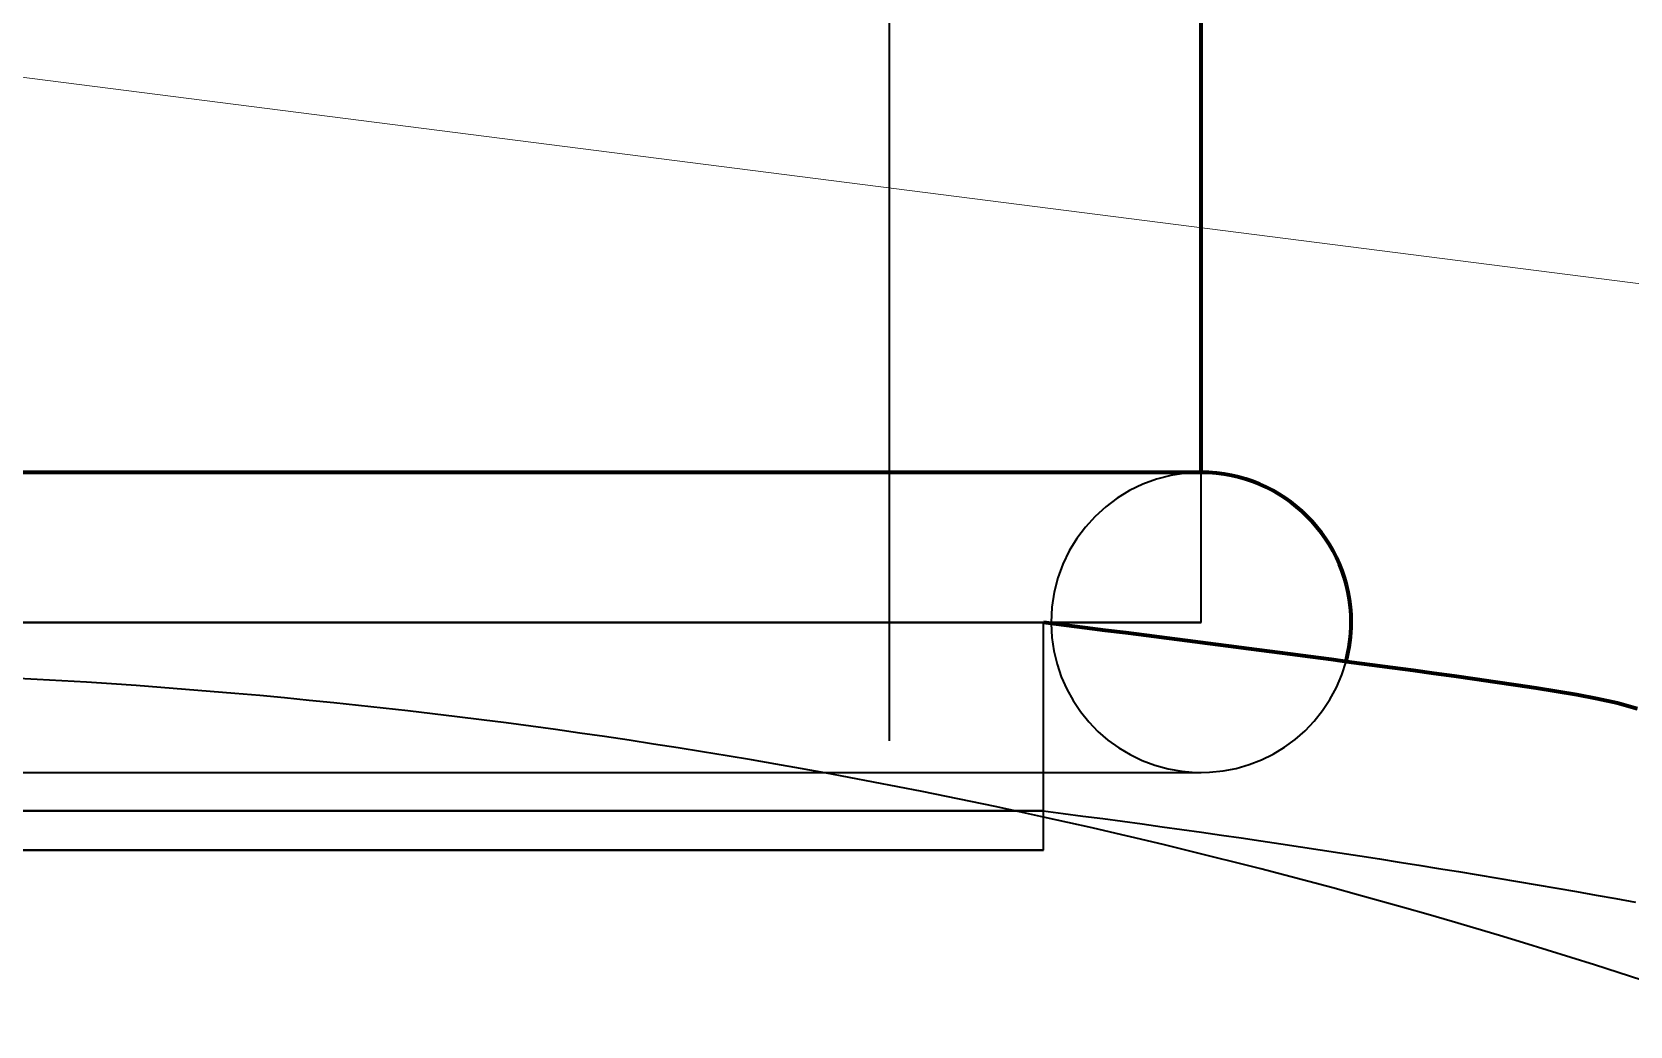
# Model space of a CAD drawing. Header units: millimetres. Extents: x 0 to 2382, y 0 to 420.
# Drawn here: x 157.939 to 161.986, y 327.016 to 329.534 of the extents above; entities that cross this region are included whole.
import ezdxf

# ---------------------------------------------------------------- set-up
doc = ezdxf.new("R2010")
doc.units = ezdxf.units.MM
doc.linetypes.add('IRAM-E-TRAZOS', pattern=[5, 4, -1])
for name, color, linetype, lineweight in [('01-VISIBLE', 7, 'CONTINUOUS', 70), ('02-OCULTA', 4, 'IRAM-E-TRAZOS', 35), ('08-FINA', 5, 'CONTINUOUS', 18)]:
    doc.layers.add(name, color=color, linetype=linetype, lineweight=lineweight)

msp = doc.modelspace()

# ---------------------------------------------------------------- linework, layer by layer
at = {"layer": '01-VISIBLE'}
msp.add_line((160.9, 328.4182), (160.9, 329.7382), dxfattribs=at)
for points in [[(160.9, 328.4182), (160.85, 328.4182), (160.8, 328.4182), (160.75, 328.4182), (160.7, 328.4182), (160.65, 328.4182), (160.6, 328.4182), (160.55, 328.4182), (160.5, 328.4182), (160.45, 328.4182), (160.4, 328.4182), (160.35, 328.4182), (160.3, 328.4182), (160.25, 328.4182), (160.2, 328.4182), (160.15, 328.4182), (160.1, 328.4182), (160.05, 328.4182), (160, 328.4182), (159.95, 328.4182), (159.9, 328.4182), (159.85, 328.4182), (159.8, 328.4182), (159.75, 328.4182), (159.7, 328.4182), (159.65, 328.4182), (159.6, 328.4182), (159.55, 328.4182), (159.5, 328.4182), (159.45, 328.4182), (159.4, 328.4182), (159.35, 328.4182), (159.3, 328.4182), (159.25, 328.4182), (159.2, 328.4182), (159.15, 328.4182), (159.1, 328.4182), (159.05, 328.4182), (159, 328.4182), (158.95, 328.4182), (158.9, 328.4182), (158.85, 328.4182), (158.8, 328.4182), (158.75, 328.4182), (158.7, 328.4182), (158.65, 328.4182), (158.6, 328.4182), (158.55, 328.4182), (158.5, 328.4182), (158.45, 328.4182), (158.4, 328.4182), (158.35, 328.4182), (158.3, 328.4182), (158.25, 328.4182), (158.2, 328.4182), (158.15, 328.4182), (158.1, 328.4182), (158.05, 328.4182), (158, 328.4182), (157.95, 328.4182), (157.9, 328.4182)], [(162.0051, 327.8198), (161.9546, 327.8339), (161.9033, 327.8451), (161.8518, 327.8546), (161.8001, 327.8634), (161.7483, 327.8715), (161.6965, 327.8794), (161.6446, 327.887), (161.5927, 327.8945), (161.5408, 327.9018), (161.4888, 327.909), (161.4369, 327.9161), (161.3849, 327.9232), (161.333, 327.9302), (161.281, 327.9371), (161.229, 327.944), (161.177, 327.9509), (161.125, 327.9577), (161.0731, 327.9645), (161.0211, 327.9713), (160.9691, 327.978), (160.9171, 327.9848), (160.8651, 327.9915), (160.8131, 327.9982), (160.7611, 328.0049), (160.709, 328.0115), (160.657, 328.0182), (160.605, 328.0248), (160.553, 328.0315), (160.501, 328.0381)]]:
    msp.add_lwpolyline(points, dxfattribs=at)
for start, end in [(0, 90), (180, -179.616), (-15.1383, 0)]:
    msp.add_arc((160.9, 328.0382), 0.38, start, end, dxfattribs=at)
at = {"layer": '02-OCULTA'}
for p, q in [((160.11, 331.7382), (160.11, 327.461)), ((160.9, 328.0382), (160.9, 328.4182)), ((160.5, 328.0382), (160.5, 327.561)), ((160.501, 327.461), (160.501, 328.0382))]:
    msp.add_line(p, q, dxfattribs=at)
for points in [[(160.9, 328.4182), (160.85, 328.4182), (160.8, 328.4182), (160.75, 328.4182), (160.7, 328.4182), (160.65, 328.4182), (160.6, 328.4182), (160.55, 328.4182), (160.5, 328.4182), (160.45, 328.4182), (160.4, 328.4182), (160.35, 328.4182), (160.3, 328.4182), (160.25, 328.4182), (160.2, 328.4182), (160.15, 328.4182), (160.1, 328.4182), (160.05, 328.4182), (160, 328.4182), (159.95, 328.4182), (159.9, 328.4182), (159.85, 328.4182), (159.8, 328.4182), (159.75, 328.4182), (159.7, 328.4182), (159.65, 328.4182), (159.6, 328.4182), (159.55, 328.4182), (159.5, 328.4182), (159.45, 328.4182), (159.4, 328.4182), (159.35, 328.4182), (159.3, 328.4182), (159.25, 328.4182), (159.2, 328.4182), (159.15, 328.4182), (159.1, 328.4182), (159.05, 328.4182), (159, 328.4182), (158.95, 328.4182), (158.9, 328.4182), (158.85, 328.4182), (158.8, 328.4182), (158.75, 328.4182), (158.7, 328.4182), (158.65, 328.4182), (158.6, 328.4182), (158.55, 328.4182), (158.5, 328.4182), (158.45, 328.4182), (158.4, 328.4182), (158.35, 328.4182), (158.3, 328.4182), (158.25, 328.4182), (158.2, 328.4182), (158.15, 328.4182), (158.1, 328.4182), (158.05, 328.4182), (158, 328.4182), (157.95, 328.4182), (157.9, 328.4182)], [(160.9, 328.0382), (160.85, 328.0382), (160.8, 328.0382), (160.75, 328.0382), (160.7, 328.0382), (160.65, 328.0382), (160.6, 328.0382), (160.55, 328.0382), (160.5, 328.0382), (160.45, 328.0382), (160.4, 328.0382), (160.35, 328.0382), (160.3, 328.0382), (160.25, 328.0382), (160.2, 328.0382), (160.15, 328.0382), (160.1, 328.0382), (160.05, 328.0382), (160, 328.0382), (159.95, 328.0382), (159.9, 328.0382), (159.85, 328.0382), (159.8, 328.0382), (159.75, 328.0382), (159.7, 328.0382), (159.65, 328.0382), (159.6, 328.0382), (159.55, 328.0382), (159.5, 328.0382), (159.45, 328.0382), (159.4, 328.0382), (159.35, 328.0382), (159.3, 328.0382), (159.25, 328.0382), (159.2, 328.0382), (159.15, 328.0382), (159.1, 328.0382), (159.05, 328.0382), (159, 328.0382), (158.95, 328.0382), (158.9, 328.0382), (158.85, 328.0382), (158.8, 328.0382), (158.75, 328.0382), (158.7, 328.0382), (158.65, 328.0382), (158.6, 328.0382), (158.55, 328.0382), (158.5, 328.0382), (158.45, 328.0382), (158.4, 328.0382), (158.35, 328.0382), (158.3, 328.0382), (158.25, 328.0382), (158.2, 328.0382), (158.15, 328.0382), (158.1, 328.0382), (158.05, 328.0382), (158, 328.0382), (157.95, 328.0382), (157.9, 328.0382)], [(157.9, 328.0382), (157.95, 328.0382), (158, 328.0382), (158.05, 328.0382), (158.1, 328.0382), (158.15, 328.0382), (158.2, 328.0382), (158.25, 328.0382), (158.3, 328.0382), (158.35, 328.0382), (158.4, 328.0382), (158.45, 328.0382), (158.5, 328.0382), (158.55, 328.0382), (158.6, 328.0382), (158.65, 328.0382), (158.7, 328.0382), (158.75, 328.0382), (158.8, 328.0382), (158.85, 328.0382), (158.9, 328.0382), (158.95, 328.0382), (159, 328.0382), (159.05, 328.0382), (159.1, 328.0382), (159.15, 328.0382), (159.2, 328.0382), (159.25, 328.0382), (159.3, 328.0382), (159.35, 328.0382), (159.4, 328.0382), (159.45, 328.0382), (159.5, 328.0382), (159.55, 328.0382), (159.6, 328.0382), (159.65, 328.0382), (159.7, 328.0382), (159.75, 328.0382), (159.8, 328.0382), (159.85, 328.0382), (159.9, 328.0382), (159.95, 328.0382), (160, 328.0382), (160.05, 328.0382), (160.1, 328.0382), (160.15, 328.0382), (160.2, 328.0382), (160.25, 328.0382), (160.3, 328.0382), (160.35, 328.0382), (160.4, 328.0382), (160.45, 328.0382), (160.5, 328.0382), (160.55, 328.0382), (160.6, 328.0382), (160.65, 328.0382), (160.7, 328.0382), (160.75, 328.0382), (160.8, 328.0382), (160.85, 328.0382), (160.9, 328.0382)], [(160.501, 328.0382), (160.451, 328.0382), (160.401, 328.0382), (160.351, 328.0382), (160.301, 328.0382), (160.2509, 328.0382), (160.2009, 328.0382), (160.1509, 328.0382), (160.1009, 328.0382), (160.0509, 328.0382), (160.0009, 328.0382), (159.9509, 328.0382), (159.9009, 328.0382), (159.8508, 328.0382), (159.8008, 328.0382), (159.7508, 328.0382), (159.7008, 328.0382), (159.6508, 328.0382), (159.6008, 328.0382), (159.5508, 328.0382), (159.5008, 328.0382), (159.4507, 328.0382), (159.4007, 328.0382), (159.3507, 328.0382), (159.3007, 328.0382), (159.2507, 328.0382), (159.2007, 328.0382), (159.1507, 328.0382), (159.1007, 328.0382), (159.0506, 328.0382), (159.0006, 328.0382), (158.9506, 328.0382), (158.9006, 328.0382), (158.8506, 328.0382), (158.8006, 328.0382), (158.7506, 328.0382), (158.7006, 328.0382), (158.6505, 328.0382), (158.6005, 328.0382), (158.5505, 328.0382), (158.5005, 328.0382), (158.4505, 328.0382), (158.4005, 328.0382), (158.3505, 328.0382), (158.3005, 328.0382), (158.2504, 328.0382), (158.2004, 328.0382), (158.1504, 328.0382), (158.1004, 328.0382), (158.0504, 328.0382), (158.0004, 328.0382), (157.9504, 328.0382), (157.9004, 328.0382)], [(157.9004, 328.0382), (157.9504, 328.0382), (158.0004, 328.0382), (158.0504, 328.0382), (158.1004, 328.0382), (158.1504, 328.0382), (158.2004, 328.0382), (158.2504, 328.0382), (158.3005, 328.0382), (158.3505, 328.0382), (158.4005, 328.0382), (158.4505, 328.0382), (158.5005, 328.0382), (158.5505, 328.0382), (158.6005, 328.0382), (158.6505, 328.0382), (158.7006, 328.0382), (158.7506, 328.0382), (158.8006, 328.0382), (158.8506, 328.0382), (158.9006, 328.0382), (158.9506, 328.0382), (159.0006, 328.0382), (159.0506, 328.0382), (159.1007, 328.0382), (159.1507, 328.0382), (159.2007, 328.0382), (159.2507, 328.0382), (159.3007, 328.0382), (159.3507, 328.0382), (159.4007, 328.0382), (159.4507, 328.0382), (159.5008, 328.0382), (159.5508, 328.0382), (159.6008, 328.0382), (159.6508, 328.0382), (159.7008, 328.0382), (159.7508, 328.0382), (159.8008, 328.0382), (159.8508, 328.0382), (159.9009, 328.0382), (159.9509, 328.0382), (160.0009, 328.0382), (160.0509, 328.0382), (160.1009, 328.0382), (160.1509, 328.0382), (160.2009, 328.0382), (160.2509, 328.0382), (160.301, 328.0382), (160.351, 328.0382), (160.401, 328.0382), (160.451, 328.0382), (160.501, 328.0382)], [(160.5, 328.0382), (160.4497, 328.0382), (160.3994, 328.0382), (160.3491, 328.0382), (160.2987, 328.0382), (160.2484, 328.0382), (160.1981, 328.0382), (160.1478, 328.0382), (160.0975, 328.0382), (160.0472, 328.0382), (159.9969, 328.0382), (159.9465, 328.0382), (159.8962, 328.0382), (159.8459, 328.0382), (159.7956, 328.0382), (159.7453, 328.0382), (159.695, 328.0382), (159.6447, 328.0382), (159.5943, 328.0382), (159.544, 328.0382), (159.4937, 328.0382), (159.4434, 328.0382), (159.3931, 328.0382), (159.3428, 328.0382), (159.2925, 328.0382), (159.2421, 328.0382), (159.1918, 328.0382), (159.1415, 328.0382), (159.0912, 328.0382), (159.0409, 328.0382), (158.9906, 328.0382), (158.9403, 328.0382), (158.8899, 328.0382), (158.8396, 328.0382), (158.7893, 328.0382), (158.739, 328.0382), (158.6887, 328.0382), (158.6384, 328.0382), (158.5881, 328.0382), (158.5377, 328.0382), (158.4874, 328.0382), (158.4371, 328.0382), (158.3868, 328.0382), (158.3365, 328.0382), (158.2862, 328.0382), (158.2358, 328.0382), (158.1855, 328.0382), (158.1352, 328.0382), (158.0849, 328.0382), (158.0346, 328.0382), (157.9843, 328.0382), (157.934, 328.0382)], [(157.934, 328.0382), (157.9843, 328.0382), (158.0346, 328.0382), (158.0849, 328.0382), (158.1352, 328.0382), (158.1855, 328.0382), (158.2358, 328.0382), (158.2862, 328.0382), (158.3365, 328.0382), (158.3868, 328.0382), (158.4371, 328.0382), (158.4874, 328.0382), (158.5377, 328.0382), (158.5881, 328.0382), (158.6384, 328.0382), (158.6887, 328.0382), (158.739, 328.0382), (158.7893, 328.0382), (158.8396, 328.0382), (158.8899, 328.0382), (158.9403, 328.0382), (158.9906, 328.0382), (159.0409, 328.0382), (159.0912, 328.0382), (159.1415, 328.0382), (159.1918, 328.0382), (159.2421, 328.0382), (159.2925, 328.0382), (159.3428, 328.0382), (159.3931, 328.0382), (159.4434, 328.0382), (159.4937, 328.0382), (159.544, 328.0382), (159.5943, 328.0382), (159.6447, 328.0382), (159.695, 328.0382), (159.7453, 328.0382), (159.7956, 328.0382), (159.8459, 328.0382), (159.8962, 328.0382), (159.9465, 328.0382), (159.9969, 328.0382), (160.0472, 328.0382), (160.0975, 328.0382), (160.1478, 328.0382), (160.1981, 328.0382), (160.2484, 328.0382), (160.2987, 328.0382), (160.3491, 328.0382), (160.3994, 328.0382), (160.4497, 328.0382), (160.5, 328.0382)], [(160.501, 328.0381), (160.5008, 328.0381), (160.5007, 328.0381), (160.5005, 328.0382), (160.5003, 328.0382), (160.5002, 328.0382), (160.5, 328.0382)], [(162.0157, 327.1324), (161.9559, 327.1518), (161.896, 327.1709), (161.8361, 327.1898), (161.7761, 327.2084), (161.7161, 327.2269), (161.6559, 327.245), (161.5957, 327.263), (161.5355, 327.2807), (161.4751, 327.2982), (161.4147, 327.3154), (161.3542, 327.3324), (161.2937, 327.3491), (161.2331, 327.3657), (161.1724, 327.3819), (161.1116, 327.398), (161.0508, 327.4138), (160.99, 327.4293), (160.929, 327.4447), (160.8681, 327.4597), (160.807, 327.4746), (160.7459, 327.4892), (160.6848, 327.5035), (160.6235, 327.5177), (160.5623, 327.5315), (160.5009, 327.5452), (160.4396, 327.5586), (160.3781, 327.5717), (160.3166, 327.5846), (160.2551, 327.5973), (160.1935, 327.6097), (160.1319, 327.6219), (160.0702, 327.6338), (160.0085, 327.6455), (159.9467, 327.657), (159.8849, 327.6682), (159.823, 327.6791), (159.7611, 327.6898), (159.6992, 327.7003), (159.6372, 327.7106), (159.5752, 327.7205), (159.5131, 327.7303), (159.451, 327.7398), (159.3889, 327.749), (159.3267, 327.758), (159.2645, 327.7668), (159.2023, 327.7753), (159.14, 327.7836), (159.0777, 327.7916), (159.0153, 327.7994), (158.953, 327.8069), (158.8906, 327.8142), (158.8281, 327.8213), (158.7657, 327.8281), (158.7032, 327.8346), (158.6407, 327.8409), (158.5782, 327.847), (158.5156, 327.8528), (158.453, 327.8584), (158.3904, 327.8637), (158.3278, 327.8687), (158.2652, 327.8736), (158.2025, 327.8781), (158.1399, 327.8825), (158.0772, 327.8866), (158.0145, 327.8904), (157.9517, 327.894), (157.889, 327.8973)], [(162.0157, 327.1324), (161.9559, 327.1518), (161.896, 327.1709), (161.8361, 327.1898), (161.7761, 327.2084), (161.7161, 327.2269), (161.6559, 327.245), (161.5957, 327.263), (161.5355, 327.2807), (161.4751, 327.2982), (161.4147, 327.3154), (161.3542, 327.3324), (161.2937, 327.3491), (161.2331, 327.3657), (161.1724, 327.3819), (161.1116, 327.398), (161.0508, 327.4138), (160.99, 327.4293), (160.929, 327.4447), (160.8681, 327.4597), (160.807, 327.4746), (160.7459, 327.4892), (160.6848, 327.5035), (160.6235, 327.5177), (160.5623, 327.5315), (160.5009, 327.5452), (160.4396, 327.5586), (160.3781, 327.5717), (160.3166, 327.5846), (160.2551, 327.5973), (160.1935, 327.6097), (160.1319, 327.6219), (160.0702, 327.6338), (160.0085, 327.6455), (159.9467, 327.657), (159.8849, 327.6682), (159.823, 327.6791), (159.7611, 327.6898), (159.6992, 327.7003), (159.6372, 327.7106), (159.5752, 327.7205), (159.5131, 327.7303), (159.451, 327.7398), (159.3889, 327.749), (159.3267, 327.758), (159.2645, 327.7668), (159.2023, 327.7753), (159.14, 327.7836), (159.0777, 327.7916), (159.0153, 327.7994), (158.953, 327.8069), (158.8906, 327.8142), (158.8281, 327.8213), (158.7657, 327.8281), (158.7032, 327.8346), (158.6407, 327.8409), (158.5782, 327.847), (158.5156, 327.8528), (158.453, 327.8584), (158.3904, 327.8637), (158.3278, 327.8687), (158.2652, 327.8736), (158.2025, 327.8781), (158.1399, 327.8825), (158.0772, 327.8866), (158.0145, 327.8904), (157.9517, 327.894), (157.889, 327.8973)], [(162.0157, 327.1324), (161.9559, 327.1518), (161.896, 327.1709), (161.8361, 327.1898), (161.7761, 327.2084), (161.7161, 327.2269), (161.6559, 327.245), (161.5957, 327.263), (161.5355, 327.2807), (161.4751, 327.2982), (161.4147, 327.3154), (161.3542, 327.3324), (161.2937, 327.3491), (161.2331, 327.3657), (161.1724, 327.3819), (161.1116, 327.398), (161.0508, 327.4138), (160.99, 327.4293), (160.929, 327.4447), (160.8681, 327.4597), (160.807, 327.4746), (160.7459, 327.4892), (160.6848, 327.5035), (160.6235, 327.5177), (160.5623, 327.5315), (160.5009, 327.5452), (160.4396, 327.5586), (160.3781, 327.5717), (160.3166, 327.5846), (160.2551, 327.5973), (160.1935, 327.6097), (160.1319, 327.6219), (160.0702, 327.6338), (160.0085, 327.6455), (159.9467, 327.657), (159.8849, 327.6682), (159.823, 327.6791), (159.7611, 327.6898), (159.6992, 327.7003), (159.6372, 327.7106), (159.5752, 327.7205), (159.5131, 327.7303), (159.451, 327.7398), (159.3889, 327.749), (159.3267, 327.758), (159.2645, 327.7668), (159.2023, 327.7753), (159.14, 327.7836), (159.0777, 327.7916), (159.0153, 327.7994), (158.953, 327.8069), (158.8906, 327.8142), (158.8281, 327.8213), (158.7657, 327.8281), (158.7032, 327.8346), (158.6407, 327.8409), (158.5782, 327.847), (158.5156, 327.8528), (158.453, 327.8584), (158.3904, 327.8637), (158.3278, 327.8687), (158.2652, 327.8736), (158.2025, 327.8781), (158.1399, 327.8825), (158.0772, 327.8866), (158.0145, 327.8904), (157.9517, 327.894), (157.889, 327.8973)], [(162.0157, 327.1324), (161.9559, 327.1518), (161.896, 327.1709), (161.8361, 327.1898), (161.7761, 327.2084), (161.7161, 327.2269), (161.6559, 327.245), (161.5957, 327.263), (161.5355, 327.2807), (161.4751, 327.2982), (161.4147, 327.3154), (161.3542, 327.3324), (161.2937, 327.3491), (161.2331, 327.3657), (161.1724, 327.3819), (161.1116, 327.398), (161.0508, 327.4138), (160.99, 327.4293), (160.929, 327.4447), (160.8681, 327.4597), (160.807, 327.4746), (160.7459, 327.4892), (160.6848, 327.5035), (160.6235, 327.5177), (160.5623, 327.5315), (160.5009, 327.5452), (160.4396, 327.5586), (160.3781, 327.5717), (160.3166, 327.5846), (160.2551, 327.5973), (160.1935, 327.6097), (160.1319, 327.6219), (160.0702, 327.6338), (160.0085, 327.6455), (159.9467, 327.657), (159.8849, 327.6682), (159.823, 327.6791), (159.7611, 327.6898), (159.6992, 327.7003), (159.6372, 327.7106), (159.5752, 327.7205), (159.5131, 327.7303), (159.451, 327.7398), (159.3889, 327.749), (159.3267, 327.758), (159.2645, 327.7668), (159.2023, 327.7753), (159.14, 327.7836), (159.0777, 327.7916), (159.0153, 327.7994), (158.953, 327.8069), (158.8906, 327.8142), (158.8281, 327.8213), (158.7657, 327.8281), (158.7032, 327.8346), (158.6407, 327.8409), (158.5782, 327.847), (158.5156, 327.8528), (158.453, 327.8584), (158.3904, 327.8637), (158.3278, 327.8687), (158.2652, 327.8736), (158.2025, 327.8781), (158.1399, 327.8825), (158.0772, 327.8866), (158.0145, 327.8904), (157.9517, 327.894), (157.889, 327.8973)], [(157.9, 327.6582), (157.95, 327.6582), (158, 327.6582), (158.05, 327.6582), (158.1, 327.6582), (158.15, 327.6582), (158.2, 327.6582), (158.25, 327.6582), (158.3, 327.6582), (158.35, 327.6582), (158.4, 327.6582), (158.45, 327.6582), (158.5, 327.6582), (158.55, 327.6582), (158.6, 327.6582), (158.65, 327.6582), (158.7, 327.6582), (158.75, 327.6582), (158.8, 327.6582), (158.85, 327.6582), (158.9, 327.6582), (158.95, 327.6582), (159, 327.6582), (159.05, 327.6582), (159.1, 327.6582), (159.15, 327.6582), (159.2, 327.6582), (159.25, 327.6582), (159.3, 327.6582), (159.35, 327.6582), (159.4, 327.6582), (159.45, 327.6582), (159.5, 327.6582), (159.55, 327.6582), (159.6, 327.6582), (159.65, 327.6582), (159.7, 327.6582), (159.75, 327.6582), (159.8, 327.6582), (159.85, 327.6582), (159.9, 327.6582), (159.95, 327.6582), (160, 327.6582), (160.05, 327.6582), (160.1, 327.6582), (160.15, 327.6582), (160.2, 327.6582), (160.25, 327.6582), (160.3, 327.6582), (160.35, 327.6582), (160.4, 327.6582), (160.45, 327.6582), (160.5, 327.6582), (160.55, 327.6582), (160.6, 327.6582), (160.65, 327.6582), (160.7, 327.6582), (160.75, 327.6582), (160.8, 327.6582), (160.85, 327.6582), (160.9, 327.6582)], [(157.9, 327.6582), (157.95, 327.6582), (158, 327.6582), (158.05, 327.6582), (158.1, 327.6582), (158.15, 327.6582), (158.2, 327.6582), (158.25, 327.6582), (158.3, 327.6582), (158.35, 327.6582), (158.4, 327.6582), (158.45, 327.6582), (158.5, 327.6582), (158.55, 327.6582), (158.6, 327.6582), (158.65, 327.6582), (158.7, 327.6582), (158.75, 327.6582), (158.8, 327.6582), (158.85, 327.6582), (158.9, 327.6582), (158.95, 327.6582), (159, 327.6582), (159.05, 327.6582), (159.1, 327.6582), (159.15, 327.6582), (159.2, 327.6582), (159.25, 327.6582), (159.3, 327.6582), (159.35, 327.6582), (159.4, 327.6582), (159.45, 327.6582), (159.5, 327.6582), (159.55, 327.6582), (159.6, 327.6582), (159.65, 327.6582), (159.7, 327.6582), (159.75, 327.6582), (159.8, 327.6582), (159.85, 327.6582), (159.9, 327.6582), (159.95, 327.6582), (160, 327.6582), (160.05, 327.6582), (160.1, 327.6582), (160.15, 327.6582), (160.2, 327.6582), (160.25, 327.6582), (160.3, 327.6582), (160.35, 327.6582), (160.4, 327.6582), (160.45, 327.6582), (160.5, 327.6582), (160.55, 327.6582), (160.6, 327.6582), (160.65, 327.6582), (160.7, 327.6582), (160.75, 327.6582), (160.8, 327.6582), (160.85, 327.6582), (160.9, 327.6582)], [(160.5, 327.561), (160.45, 327.561), (160.4, 327.561), (160.35, 327.561), (160.3, 327.561), (160.25, 327.561), (160.2, 327.561), (160.15, 327.561), (160.1, 327.561), (160.05, 327.561), (160, 327.561), (159.95, 327.561), (159.9, 327.561), (159.85, 327.561), (159.8, 327.561), (159.75, 327.561), (159.7, 327.561), (159.65, 327.561), (159.6, 327.561), (159.55, 327.561), (159.5, 327.561), (159.45, 327.561), (159.4, 327.561), (159.35, 327.561), (159.3, 327.561), (159.25, 327.561), (159.2, 327.561), (159.15, 327.561), (159.1, 327.561), (159.05, 327.561), (159, 327.561), (158.95, 327.561), (158.9, 327.561), (158.85, 327.561), (158.8, 327.561), (158.75, 327.561), (158.7, 327.561), (158.65, 327.561), (158.6, 327.561), (158.55, 327.561), (158.5, 327.561), (158.45, 327.561), (158.4, 327.561), (158.35, 327.561), (158.3, 327.561), (158.25, 327.561), (158.2, 327.561), (158.15, 327.561), (158.1, 327.561), (158.05, 327.561), (158, 327.561), (157.95, 327.561), (157.9, 327.561)], [(157.9, 327.561), (157.95, 327.561), (158, 327.561), (158.05, 327.561), (158.1, 327.561), (158.15, 327.561), (158.2, 327.561), (158.25, 327.561), (158.3, 327.561), (158.35, 327.561), (158.4, 327.561), (158.45, 327.561), (158.5, 327.561), (158.55, 327.561), (158.6, 327.561), (158.65, 327.561), (158.7, 327.561), (158.75, 327.561), (158.8, 327.561), (158.85, 327.561), (158.9, 327.561), (158.95, 327.561), (159, 327.561), (159.05, 327.561), (159.1, 327.561), (159.15, 327.561), (159.2, 327.561), (159.25, 327.561), (159.3, 327.561), (159.35, 327.561), (159.4, 327.561), (159.45, 327.561), (159.5, 327.561), (159.55, 327.561), (159.6, 327.561), (159.65, 327.561), (159.7, 327.561), (159.75, 327.561), (159.8, 327.561), (159.85, 327.561), (159.9, 327.561), (159.95, 327.561), (160, 327.561), (160.05, 327.561), (160.1, 327.561), (160.15, 327.561), (160.2, 327.561), (160.25, 327.561), (160.3, 327.561), (160.35, 327.561), (160.4, 327.561), (160.45, 327.561), (160.5, 327.561)], [(160.5, 327.561), (160.5502, 327.5545), (160.6003, 327.5479), (160.6505, 327.5413), (160.7006, 327.5345), (160.7508, 327.5277), (160.8009, 327.5208), (160.851, 327.5138), (160.9011, 327.5067), (160.9512, 327.4996), (161.0013, 327.4923), (161.0513, 327.485), (161.1014, 327.4776), (161.1514, 327.4701), (161.2015, 327.4625), (161.2515, 327.4549), (161.3015, 327.4471), (161.3515, 327.4393), (161.4014, 327.4314), (161.4514, 327.4234), (161.5013, 327.4153), (161.5513, 327.4071), (161.6012, 327.3988), (161.6511, 327.3905), (161.701, 327.3821), (161.7509, 327.3736), (161.8007, 327.365), (161.8506, 327.3563), (161.9004, 327.3475), (161.9502, 327.3387), (162, 327.3297)], [(160.501, 327.461), (160.451, 327.461), (160.401, 327.461), (160.351, 327.461), (160.301, 327.461), (160.2509, 327.461), (160.2009, 327.461), (160.1509, 327.461), (160.1009, 327.461), (160.0509, 327.461), (160.0009, 327.461), (159.9509, 327.461), (159.9009, 327.461), (159.8508, 327.461), (159.8008, 327.461), (159.7508, 327.461), (159.7008, 327.461), (159.6508, 327.461), (159.6008, 327.461), (159.5508, 327.461), (159.5008, 327.461), (159.4507, 327.461), (159.4007, 327.461), (159.3507, 327.461), (159.3007, 327.461), (159.2507, 327.461), (159.2007, 327.461), (159.1507, 327.461), (159.1007, 327.461), (159.0506, 327.461), (159.0006, 327.461), (158.9506, 327.461), (158.9006, 327.461), (158.8506, 327.461), (158.8006, 327.461), (158.7506, 327.461), (158.7006, 327.461), (158.6505, 327.461), (158.6005, 327.461), (158.5505, 327.461), (158.5005, 327.461), (158.4505, 327.461), (158.4005, 327.461), (158.3505, 327.461), (158.3005, 327.461), (158.2504, 327.461), (158.2004, 327.461), (158.1504, 327.461), (158.1004, 327.461), (158.0504, 327.461), (158.0004, 327.461), (157.9504, 327.461), (157.9004, 327.461)], [(157.9004, 327.461), (157.9504, 327.461), (158.0004, 327.461), (158.0504, 327.461), (158.1004, 327.461), (158.1504, 327.461), (158.2004, 327.461), (158.2504, 327.461), (158.3005, 327.461), (158.3505, 327.461), (158.4005, 327.461), (158.4505, 327.461), (158.5005, 327.461), (158.5505, 327.461), (158.6005, 327.461), (158.6505, 327.461), (158.7006, 327.461), (158.7506, 327.461), (158.8006, 327.461), (158.8506, 327.461), (158.9006, 327.461), (158.9506, 327.461), (159.0006, 327.461), (159.0506, 327.461), (159.1007, 327.461), (159.1507, 327.461), (159.2007, 327.461), (159.2507, 327.461), (159.3007, 327.461), (159.3507, 327.461), (159.4007, 327.461), (159.4507, 327.461), (159.5008, 327.461), (159.5508, 327.461), (159.6008, 327.461), (159.6508, 327.461), (159.7008, 327.461), (159.7508, 327.461), (159.8008, 327.461), (159.8508, 327.461), (159.9009, 327.461), (159.9509, 327.461), (160.0009, 327.461), (160.0509, 327.461), (160.1009, 327.461), (160.1509, 327.461), (160.2009, 327.461), (160.2509, 327.461), (160.301, 327.461), (160.351, 327.461), (160.401, 327.461), (160.451, 327.461), (160.501, 327.461)], [(160.11, 327.461), (160.0599, 327.461), (160.0097, 327.461), (159.9596, 327.461), (159.9094, 327.461), (159.8593, 327.461), (159.8092, 327.461), (159.759, 327.461), (159.7089, 327.461), (159.6588, 327.461), (159.6086, 327.461), (159.5585, 327.461), (159.5083, 327.461), (159.4582, 327.461), (159.4081, 327.461), (159.3579, 327.461), (159.3078, 327.461), (159.2576, 327.461), (159.2075, 327.461), (159.1574, 327.461), (159.1072, 327.461), (159.0571, 327.461), (159.0069, 327.461), (158.9568, 327.461), (158.9067, 327.461), (158.8565, 327.461), (158.8064, 327.461), (158.7563, 327.461), (158.7061, 327.461), (158.656, 327.461), (158.6058, 327.461), (158.5557, 327.461), (158.5056, 327.461), (158.4554, 327.461), (158.4053, 327.461), (158.3551, 327.461), (158.305, 327.461), (158.2549, 327.461), (158.2047, 327.461), (158.1546, 327.461), (158.1044, 327.461), (158.0543, 327.461), (158.0042, 327.461), (157.954, 327.461), (157.9039, 327.461)], [(157.9039, 327.461), (157.954, 327.461), (158.0042, 327.461), (158.0543, 327.461), (158.1044, 327.461), (158.1546, 327.461), (158.2047, 327.461), (158.2549, 327.461), (158.305, 327.461), (158.3551, 327.461), (158.4053, 327.461), (158.4554, 327.461), (158.5056, 327.461), (158.5557, 327.461), (158.6058, 327.461), (158.656, 327.461), (158.7061, 327.461), (158.7563, 327.461), (158.8064, 327.461), (158.8565, 327.461), (158.9067, 327.461), (158.9568, 327.461), (159.0069, 327.461), (159.0571, 327.461), (159.1072, 327.461), (159.1574, 327.461), (159.2075, 327.461), (159.2576, 327.461), (159.3078, 327.461), (159.3579, 327.461), (159.4081, 327.461), (159.4582, 327.461), (159.5083, 327.461), (159.5585, 327.461), (159.6086, 327.461), (159.6588, 327.461), (159.7089, 327.461), (159.759, 327.461), (159.8092, 327.461), (159.8593, 327.461), (159.9094, 327.461), (159.9596, 327.461), (160.0097, 327.461), (160.0599, 327.461), (160.11, 327.461)]]:
    msp.add_lwpolyline(points, dxfattribs=at)
for start, end in [(90, 180), (-179.616, -15.1383)]:
    msp.add_arc((160.9, 328.0382), 0.38, start, end, dxfattribs=at)
at = {"layer": '08-FINA'}
msp.add_line((214.0322, 322.2532), (156.5, 329.5996), dxfattribs=at)

doc.saveas('drawing.dxf')
